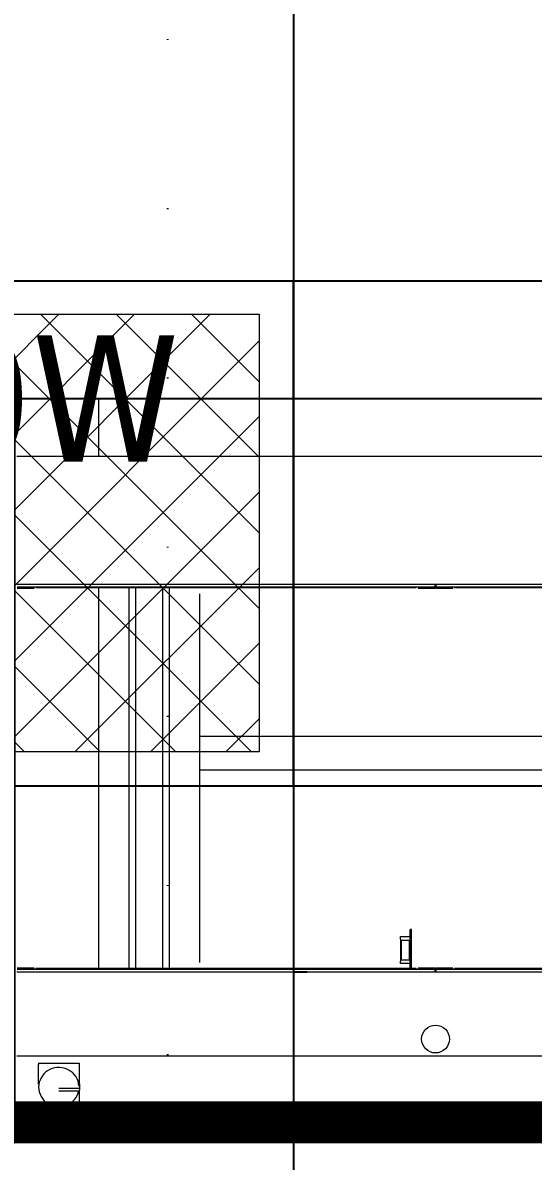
# Model space of a CAD drawing. Header units: centimetres. Extents: x 405564 to 502064, y 46284 to 60634.
# Drawn here: x 454267.6 to 454328.2, y 54038 to 54173.2 of the extents above; entities that cross this region are included whole.
import ezdxf
from ezdxf import colors
from ezdxf.entities.mleader import LeaderData, LeaderLine
from ezdxf.math import Vec2, Vec3
from ezdxf.xclip import XClip

# ---------------------------------------------------------------- set-up
doc = ezdxf.new("R2010")
doc.units = ezdxf.units.CM
doc.header["$XCLIPFRAME"] = 0
doc.linetypes.add('ACAD_ISO07W100', pattern=[3, 0, -3])
doc.linetypes.add('DOT', pattern=[0.25, 0, -0.25])
for name, color, linetype in [('---___EB_draft03_cihazlar', 8, 'Continuous'), ('0-KRCN-ASMATAVAN-130426', 8, 'Continuous'), ('AS_DOS_TERAS_UST', 8, 'ACAD_ISO07W100'), ('AS_DUV', 8, 'Continuous'), ('AS_PYZ_BINA', 8, 'Continuous')]:
    doc.layers.add(name, color=color, linetype=linetype)
for name, color, linetype, lineweight in [('0-KRCN-AYDINLATMA-130426', 8, 'Continuous', 9), ('0-KRCN-MİMARİ-220526', 8, 'Continuous', 9), ('OL_Ic', 8, 'Continuous', 9)]:
    doc.layers.add(name, color=color, linetype=linetype, lineweight=lineweight)
doc.styles.add('Normal_ITL', font='swissi.ttf')
doc.styles.add('TAHOMA', font='tahoma.ttf')

# ---------------------------------------------------------------- blocks, each defined once
blk = doc.blocks.new('50W 60x60 cm  SIVA ALTI LED ARMATÜR')
at = {"layer": '0-KRCN-AYDINLATMA-130426'}
h = blk.add_hatch(dxfattribs=at)
h.set_pattern_fill('ANSI37', color=256, scale=0.2)
h.paths.add_polyline_path([(-2.6, 2.594), (2.6, 2.594), (2.6, -2.606), (-2.6, -2.606)])
for points in [[(-3, 2.994), (3, 2.994), (3, -3.007), (-3, -3.007)], [(-2.6, 2.594), (2.6, 2.594), (2.6, -2.606), (-2.6, -2.606)]]:
    blk.add_lwpolyline(points, close=True, dxfattribs=at)
at = {"layer": '0-KRCN-AYDINLATMA-130426', "insert": (-2.35, 2.344), "char_height": 1.5, "attachment_point": 1, "style": 'TAHOMA'}
blk.add_mtext_dynamic_manual_height_columns('{\\fTahoma|b0|i0|c162|p34;50W}', width=1.5, gutter_width=1.25, heights=[0], dxfattribs=at)
blk = doc.blocks.new('G$C27E741DA')
at = {"layer": '0-KRCN-AYDINLATMA-130426', "xscale": 10, "yscale": 10, "zscale": 10}
blk.add_blockref('50W 60x60 cm  SIVA ALTI LED ARMATÜR', (16205.55, 6978.62), dxfattribs=at)
blk = doc.blocks.new('Conveyor1M')
at = {"layer": '---___EB_draft03_cihazlar', "linetype": 'Continuous', "lineweight": 15}
for p, q in [((276570.09, -40661.16), (276570.09, -40561.66)), ((276585.34, -40561.66), (276585.34, -40661.16)), ((276631.34, -40661.16), (276631.34, -40561.66)), ((276641.34, -40661.16), (276641.34, -40561.66)), ((276649.24, -40661.16), (276649.24, -40561.66)), ((276585.64, -40562.71), (276585.64, -40610.36)), ((276631.04, -40610.36), (276631.04, -40562.71)), ((276585.66, -40609.14), (276585.66, -40563.94)), ((276585.71, -40609.14), (276585.71, -40563.94)), ((276630.97, -40563.94), (276630.97, -40609.14)), ((276631.02, -40563.94), (276631.02, -40609.14)), ((276563.24, -40651.41), (276563.24, -40571.41)), ((276603.39, -40583.41), (276603.39, -40639.41)), ((276607.39, -40583.41), (276607.39, -40639.41)), ((276585.64, -40609.04), (276585.66, -40609.04)), ((276585.66, -40609.14), (276585.64, -40609.14)), ((276585.76, -40609.36), (276585.64, -40609.36)), ((276585.71, -40609.14), (276585.66, -40609.14)), ((276585.76, -40611.36), (276585.76, -40609.36)), ((276631.04, -40609.36), (276630.92, -40609.36)), ((276630.92, -40609.36), (276630.92, -40611.36)), ((276630.97, -40609.14), (276631.02, -40609.14)), ((276631.02, -40609.04), (276631.04, -40609.04)), ((276631.04, -40609.14), (276631.02, -40609.14)), ((276585.64, -40610.36), (276585.64, -40611.36)), ((276585.64, -40611.36), (276585.64, -40610.36)), ((276631.04, -40611.36), (276631.04, -40610.36)), ((276631.04, -40610.36), (276631.04, -40611.36)), ((276585.34, -40611.36), (276585.64, -40611.36)), ((276585.64, -40611.46), (276585.34, -40611.46)), ((276585.64, -40611.36), (276585.76, -40611.36)), ((276585.76, -40611.46), (276585.64, -40611.46)), ((276585.64, -40611.46), (276585.64, -40612.46)), ((276585.64, -40612.47), (276585.64, -40611.46)), ((276585.64, -40612.46), (276585.64, -40660.11)), ((276585.76, -40613.46), (276585.76, -40611.46)), ((276630.92, -40611.36), (276631.04, -40611.36)), ((276631.04, -40611.46), (276630.92, -40611.46)), ((276630.92, -40611.46), (276630.92, -40613.46)), ((276631.04, -40611.36), (276631.34, -40611.36)), ((276631.34, -40611.46), (276631.04, -40611.46)), ((276631.04, -40612.46), (276631.04, -40611.46)), ((276631.04, -40611.46), (276631.04, -40612.47)), ((276631.04, -40660.11), (276631.04, -40612.46)), ((276631.19, -40611.36), (276631.19, -40611.46)), ((276585.64, -40613.46), (276585.76, -40613.46)), ((276585.64, -40613.69), (276585.66, -40613.69)), ((276585.66, -40613.79), (276585.64, -40613.79)), ((276585.66, -40658.89), (276585.66, -40613.69)), ((276585.71, -40613.69), (276585.66, -40613.69)), ((276585.71, -40658.89), (276585.71, -40613.69)), ((276630.92, -40613.46), (276631.04, -40613.46)), ((276630.97, -40613.69), (276631.02, -40613.69)), ((276630.97, -40613.69), (276630.97, -40658.89)), ((276631.02, -40613.69), (276631.02, -40658.89)), ((276631.02, -40613.69), (276631.04, -40613.69)), ((276631.04, -40613.79), (276631.02, -40613.79)), ((276626.34, -40614.26), (276626.34, -40614.41)), ((276626.64, -40614.26), (276626.34, -40614.26)), ((276626.64, -40614.41), (276626.34, -40614.41)), ((276630.97, -40614.26), (276626.64, -40614.26)), ((276630.97, -40614.41), (276626.64, -40614.41)), ((276627.17, -40615.56), (276627.17, -40614.41)), ((276627.62, -40614.49), (276627.62, -40615.49)), ((276629.92, -40614.49), (276627.62, -40614.49)), ((276629.92, -40615.49), (276629.92, -40614.49)), ((276630.37, -40614.41), (276630.37, -40615.56)), ((276627.47, -40615.56), (276627.17, -40615.56)), ((276627.47, -40615.56), (276630.07, -40615.56)), ((276627.62, -40615.49), (276629.92, -40615.49)), ((276630.37, -40615.56), (276630.07, -40615.56)), ((276630.24, -40639.41), (276586.44, -40639.41)), ((276630.97, -40643), (276585.71, -40643)), ((276630.97, -40643.82), (276585.71, -40643.82)), ((276630.97, -40647), (276585.71, -40647)), ((276630.97, -40647.82), (276585.71, -40647.82)), ((276567.3, -40651.41), (276563.24, -40651.41)), ((276570.09, -40651.41), (276567.3, -40651.41)), ((276630.97, -40651.41), (276585.71, -40651.41)), ((276642.21, -40653.76), (276642.36, -40653.76)), ((276642.21, -40658.56), (276642.21, -40653.76)), ((276642.36, -40653.76), (276644.55, -40653.76)), ((276644.55, -40653.77), (276644.91, -40653.77)), ((276645.36, -40653.66), (276644.7, -40653.66)), ((276645.2, -40653.82), (276645.2, -40656.16)), ((276645.5, -40653.76), (276647.03, -40653.76)), ((276645.51, -40656.16), (276645.51, -40653.82)), ((276647.03, -40653.76), (276647.03, -40654.9)), ((276642.21, -40658.56), (276642.36, -40658.56)), ((276644.7, -40658.56), (276642.36, -40658.56)), ((276585.64, -40658.79), (276585.66, -40658.79)), ((276585.66, -40658.89), (276585.64, -40658.89)), ((276585.76, -40659.11), (276585.64, -40659.11)), ((276585.71, -40658.89), (276585.66, -40658.89)), ((276585.76, -40661.11), (276585.76, -40659.11)), ((276631.04, -40659.11), (276630.92, -40659.11)), ((276630.92, -40659.11), (276630.92, -40661.11)), ((276630.97, -40658.89), (276631.02, -40658.89)), ((276631.02, -40658.79), (276631.04, -40658.79)), ((276631.04, -40658.89), (276631.02, -40658.89)), ((276585.64, -40660.11), (276585.64, -40661.11)), ((276631.04, -40661.11), (276631.04, -40660.11))]:
    blk.add_line(p, q, dxfattribs=at)
at = {"layer": '---___EB_draft03_cihazlar'}
blk.add_line((276631.34, -40628.16), (276631.34, -40626.66), dxfattribs=at)
at = {"layer": '---___EB_draft03_cihazlar', "color": 1, "const_width": 5}
blk.add_lwpolyline([(276649.24, -40561.41), (276649.24, -40661.41)], dxfattribs=at)
at = {"layer": '---___EB_draft03_cihazlar', "color": 1}
blk.add_lwpolyline([(276563.24, -40561.41), (276649.24, -40561.41), (276649.24, -40661.41), (276563.24, -40661.41), (276563.24, -40561.41)], dxfattribs=at)
at = {"layer": '---___EB_draft03_cihazlar', "linetype": 'Continuous', "lineweight": 15, "flags": 128}
blk.add_lwpolyline([(276644.91, -40653.77), (276644.62, -40653.81), (276644.34, -40653.88), (276644.07, -40653.98), (276643.82, -40654.12), (276643.59, -40654.3), (276643.37, -40654.49), (276643.19, -40654.72), (276643.03, -40654.97), (276642.9, -40655.23), (276642.81, -40655.51), (276642.74, -40655.8), (276642.72, -40656.09), (276642.73, -40656.39), (276642.77, -40656.68), (276642.85, -40656.96), (276642.96, -40657.23), (276643.11, -40657.49), (276643.28, -40657.73), (276643.48, -40657.94), (276643.7, -40658.12), (276643.95, -40658.28), (276644.21, -40658.4), (276644.48, -40658.49), (276644.76, -40658.55), (276645.05, -40658.56), (276645.34, -40658.55), (276645.62, -40658.49), (276645.89, -40658.4), (276646.15, -40658.28), (276646.4, -40658.12), (276646.62, -40657.94), (276646.82, -40657.73), (276646.99, -40657.49), (276647.14, -40657.23), (276647.25, -40656.96), (276647.33, -40656.68), (276647.37, -40656.39), (276647.38, -40656.09), (276647.35, -40655.8), (276647.29, -40655.51), (276647.2, -40655.23), (276647.07, -40654.97), (276646.91, -40654.72), (276646.72, -40654.49), (276646.51, -40654.3), (276646.28, -40654.12), (276646.03, -40653.98), (276645.76, -40653.88), (276645.51, -40653.81)], dxfattribs=at)
at = {"layer": '---___EB_draft03_cihazlar', "linetype": 'Continuous', "lineweight": 15}
blk.add_circle((276639.34, -40611.41), 1.65, dxfattribs=at)
for centre, radius, start, end in [((276644.7, -40653.82), 0.153, 90.4594, 160.4914), ((276644.7, -40653.82), 0.16, 159.9482, 161.6855), ((276645.06, -40653.82), 0.161, 161.7086, 180.01), ((276645.36, -40653.82), 0.152, 358.6875, 181.3125)]:
    blk.add_arc(centre, radius, start, end, dxfattribs=at)
blk = doc.blocks.new('SMD Dizgi Makinesi')
at = {"layer": '---___EB_draft03_cihazlar', "color": 1, "const_width": 5}
blk.add_lwpolyline([(275672.08, -39868.16), (275672.08, -39731.16)], dxfattribs=at)
blk = doc.blocks.new('A$Ca63a641c')
at = {"layer": 'AS_PYZ_BINA'}
ml = blk.add_multileader_mtext('Standard', dxfattribs=at)
ml.set_content('EST boyalı panel çit ve panel çit kapı (AS 51.101)', color=256, style='Normal_ITL')
ml.set_leader_properties()
ml.build(insert=Vec2(0, 0))
ml.multileader.update_dxf_attribs({"dogleg_length": 0.379, "arrow_head_size": 17.04, "scale": 75})
ctx = ml.context
ctx.base_point, ctx.scale, ctx.char_height, ctx.arrow_head_size, ctx.landing_gap_size, ctx.plane_origin = Vec3(140.51, 464.3), 75, 20, 17.04, 14.2, Vec3(92.51, 620.11)
notes = []
notes.append((ctx, [(0, (1, 1, 0), (112.11, 464.3), (1, 0), 28.4, [(0, [(68.5, 410)], 0, [])])]))
ctx.mtext.insert, ctx.mtext.width, ctx.mtext.flow_direction = Vec3(154.71, 477.51), 604.5634, 5
for ctx, leaders in notes:
    for number, flags, end, landing, length, lines in leaders:
        leader = LeaderData()
        leader.index, (leader.has_last_leader_line, leader.has_dogleg_vector, leader.attachment_direction) = number, flags
        leader.last_leader_point, leader.dogleg_vector, leader.dogleg_length = Vec3(end), Vec3(landing), length
        for number, points, colour, breaks in lines:
            line = LeaderLine()
            line.index, line.vertices, line.color, line.breaks = number, Vec3.list(points), colors.encode_raw_color(colour), breaks
            leader.lines.append(line)
        ctx.leaders.append(leader)
blk = doc.blocks.new('A$C85dec720')
at = {"layer": 'OL_Ic'}
blk.add_blockref('A$Ca63a641c', (5315.08, 5344.25, 28.4), dxfattribs=at)
blk = doc.blocks.new('A$C6A10300A')
at = {"layer": 'AS_DOS_TERAS_UST', "linetype": 'DOT', "ltscale": 80}
blk.add_line((16220.68, -6201.45), (16220.68, -7101.45), dxfattribs=at)
at = {"layer": '---___EB_draft03_cihazlar', "rotation": 270}
for name, p in [('SMD Dizgi Makinesi', (55933.67, 269080.62)), ('Conveyor1M', (56863.93, 270057.79))]:
    blk.add_blockref(name, p, dxfattribs=at)
at = {"layer": 'AS_DUV'}
ref = blk.add_blockref('A$C85dec720', (28900.96, -17748.98), dxfattribs=dict(at, rotation=105.0255580063709))
XClip(ref).set_block_clipping_path([(6220.3367769278, 6783.7313721173), (4126.4071464743, -1017.0000000052), (7354.8298234051, -1883.5969356479), (9448.7594538586, 5917.1344364745)])

msp = doc.modelspace()

# ---------------------------------------------------------------- linework, layer by layer
at = {"layer": '0-KRCN-ASMATAVAN-130426'}
for p, q in [((454299.75, 53542.56), (454299.75, 54322.56)), ((454059.75, 54142.56), (454839.75, 54142.56)), ((454059.75, 54082.56), (454839.75, 54082.56))]:
    msp.add_line(p, q, dxfattribs=at)

# ---------------------------------------------------------------- block references
at = {"layer": '0-KRCN-AYDINLATMA-130426'}
msp.add_blockref('G$C27E741DA', (438064.07, 47134.02), dxfattribs=at)

# ---------------------------------------------------------------- next in the draw order: block references
at = {"layer": '0-KRCN-MİMARİ-220526'}
msp.add_blockref('A$C6A10300A', (438064.07, 60634.02), dxfattribs=at)

doc.saveas('drawing.dxf')
